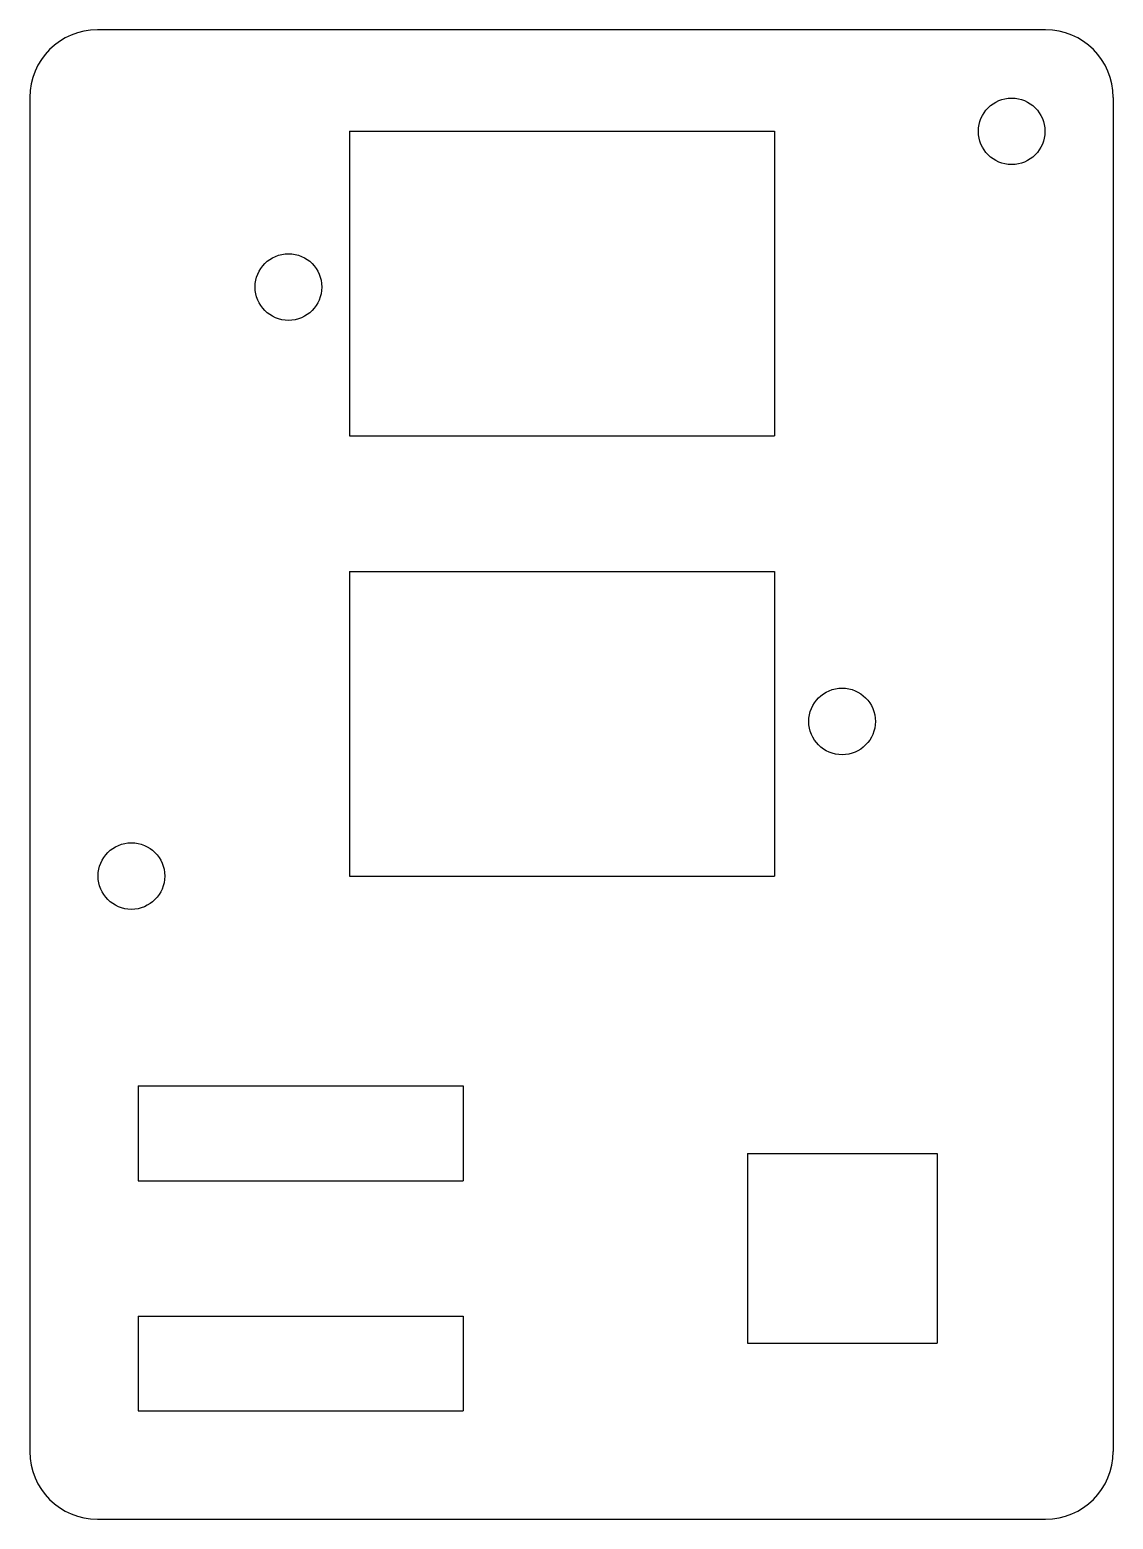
# Model space of a CAD drawing. Extents: x 0.82 to 2.82, y 5.34 to 8.09.
import ezdxf

# ---------------------------------------------------------------- set-up
doc = ezdxf.new("R2010")
doc.units = 0
doc.header["$LTSCALE"] = 0.5
doc.header["$MEASUREMENT"] = 0
doc.layers.add('VISIBLE', color=7, linetype='CONTINUOUS')

msp = doc.modelspace()

# ---------------------------------------------------------------- linework, layer by layer
at = {"layer": 'VISIBLE'}
for p, q in [((2.6938, 8.0883), (0.9438, 8.0883)), ((0.8188, 7.9633), (0.8188, 5.4633)), ((2.8188, 7.9633), (2.8188, 5.4633)), ((1.4088, 7.9008), (2.1933, 7.9008)), ((1.4088, 7.9008), (1.4088, 7.3383)), ((2.1933, 7.9008), (2.1933, 7.3383)), ((1.4088, 7.3383), (2.1933, 7.3383)), ((1.4088, 7.0883), (1.4088, 6.5258)), ((1.4088, 7.0883), (2.1933, 7.0883)), ((2.1933, 7.0883), (2.1933, 6.5258)), ((1.4088, 6.5258), (2.1933, 6.5258)), ((1.0188, 6.1383), (1.6188, 6.1383)), ((1.0188, 6.1383), (1.0188, 5.9633)), ((1.6188, 6.1383), (1.6188, 5.9633)), ((2.1438, 6.0133), (2.1438, 5.6633)), ((2.1438, 6.0133), (2.4938, 6.0133)), ((2.4938, 6.0133), (2.4938, 5.6633)), ((1.0188, 5.9633), (1.6188, 5.9633)), ((1.0188, 5.7133), (1.0188, 5.5383)), ((1.0188, 5.7133), (1.6188, 5.7133)), ((1.6188, 5.7133), (1.6188, 5.5383)), ((2.1438, 5.6633), (2.4938, 5.6633)), ((1.0188, 5.5383), (1.6188, 5.5383)), ((0.9438, 5.3383), (2.6938, 5.3383))]:
    msp.add_line(p, q, dxfattribs=at)
for centre in [(2.6313, 7.9008), (1.2963, 7.6133), (2.3183, 6.8113), (1.0063, 6.5258)]:
    msp.add_circle(centre, 0.0615, dxfattribs=at)
for centre, start, end in [((0.9438, 7.9633), 90, 180), ((2.6938, 7.9633), 0, 90), ((0.9438, 5.4633), 180, 270), ((2.6938, 5.4633), 270, 0)]:
    msp.add_arc(centre, 0.125, start, end, dxfattribs=at)

doc.saveas('drawing.dxf')
